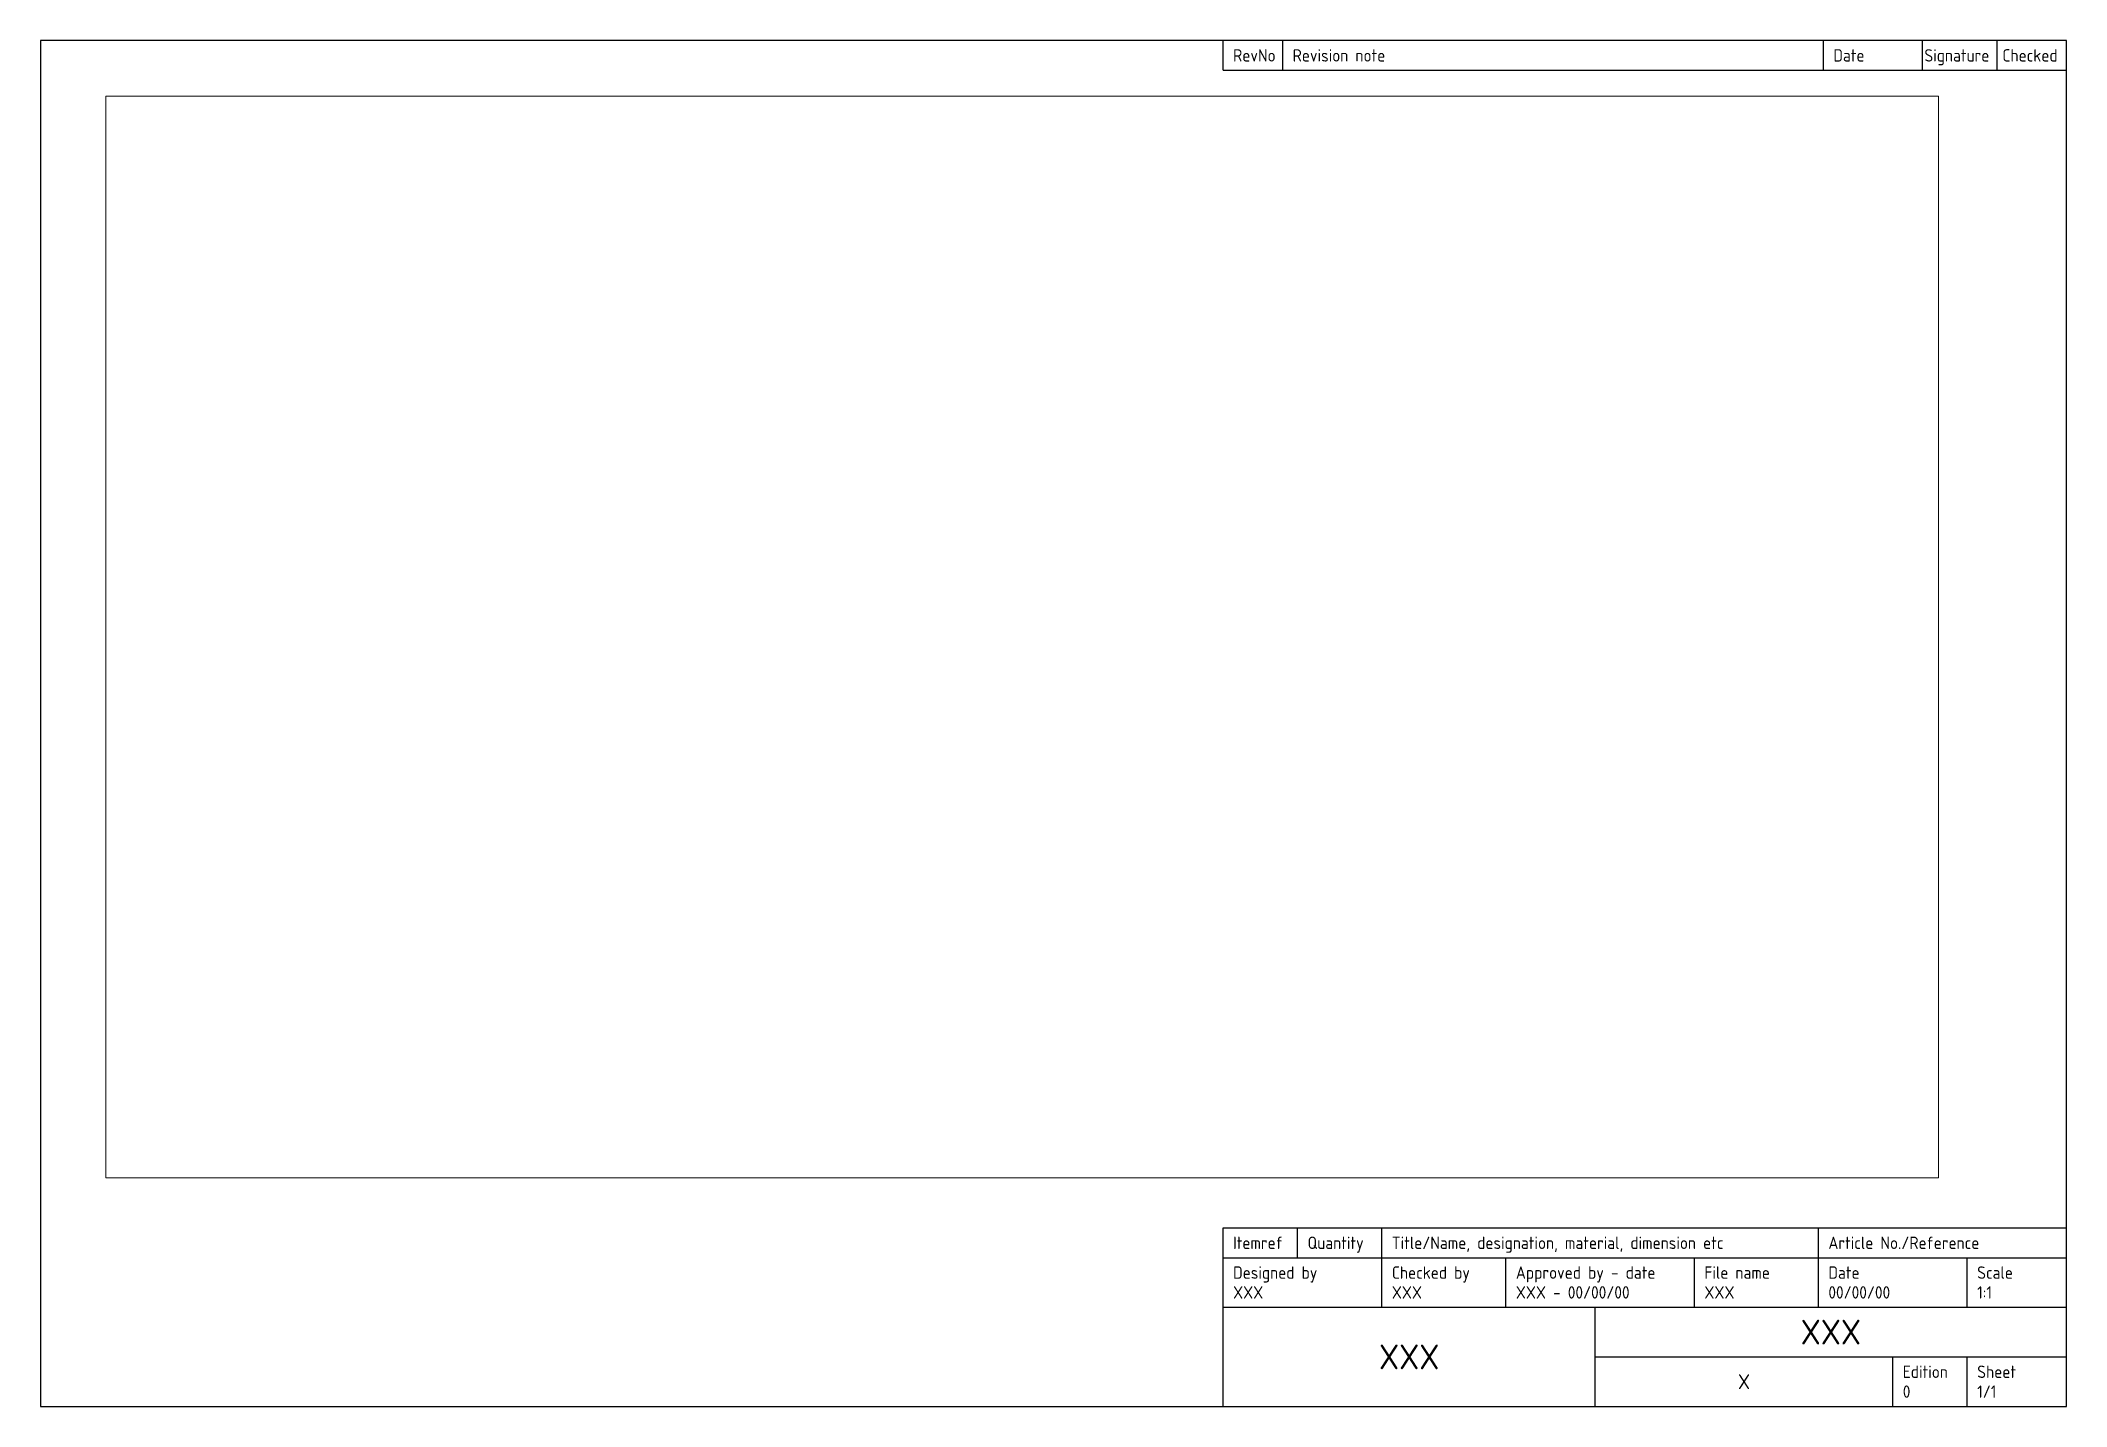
# Paper-space layout 'ISO A3' of a CAD drawing. Header units: millimetres. Extents: x 0 to 408, y 0 to 275.
import ezdxf
from ezdxf.enums import TextEntityAlignment as Align

# ---------------------------------------------------------------- set-up
doc = ezdxf.new("R2010")
doc.units = ezdxf.units.MM
for name, color, linetype in [('FRAME 025', 7, 'Continuous'), ('FRAME 050', 6, 'Continuous'), ('FRAME 070', 5, 'Continuous')]:
    doc.layers.add(name, color=color, linetype=linetype)
doc.layers.add('Part', color=7, linetype='Continuous', lineweight=50)
doc.layers.add('Viewports', color=8, linetype='Continuous', plot=False)
doc.styles.add('ISO Proportional', font='isocp')

# ---------------------------------------------------------------- blocks, each defined once
blk = doc.blocks.new('ISO A3 title block')
at = {"layer": 'FRAME 070'}
for p, q in [((0, 275.41), (0, 0)), ((408.41, 275.41), (0, 275.41)), ((238.41, 269.41), (238.41, 275.41)), ((250.41, 269.41), (250.41, 275.41)), ((359.41, 269.41), (359.41, 275.41)), ((379.41, 269.41), (379.41, 275.41)), ((394.41, 269.41), (394.41, 275.41)), ((408.41, 0), (408.41, 275.41)), ((238.41, 269.41), (408.41, 269.41)), ((238.41, 30), (238.41, 36)), ((238.41, 36), (408.41, 36)), ((253.41, 30), (253.41, 36)), ((270.41, 30), (270.41, 36)), ((358.41, 30), (358.41, 36)), ((238.41, 0), (238.41, 30)), ((238.41, 30), (408.41, 30)), ((270.41, 20), (270.41, 30)), ((295.41, 20), (295.41, 30)), ((333.41, 20), (333.41, 30)), ((358.41, 20), (358.41, 30)), ((388.41, 20), (388.41, 30)), ((238.41, 20), (408.41, 20)), ((313.41, 0), (313.41, 20)), ((313.41, 10), (408.41, 10)), ((373.41, 0), (373.41, 10)), ((388.41, 0), (388.41, 10)), ((0, 0), (408.41, 0))]:
    blk.add_line(p, q, dxfattribs=at)
at = {"layer": 'FRAME 025', "style": 'ISO Proportional'}
for s, p in [('RevNo', (240.41, 272.41)), ('Revision note', (252.41, 272.41)), ('Date', (361.41, 272.41)), ('Signature', (379.77, 272.41)), ('Checked', (395.49, 272.41)), ('Itemref', (240.41, 33)), ('Quantity', (255.41, 33)), ('Title/Name, designation, material, dimension etc', (272.41, 33)), ('Article No./Reference', (360.41, 33)), ('Designed by', (240.41, 27)), ('Checked by', (272.41, 27)), ('Approved by - date', (297.41, 27)), ('File name', (335.41, 27)), ('Date', (360.41, 27)), ('Scale', (390.41, 27)), ('Edition', (375.41, 7)), ('Sheet', (390.41, 7))]:
    blk.add_text(s, height=2.5, dxfattribs=at).set_placement(p, align=Align.MIDDLE_LEFT)
at = {"layer": 'FRAME 025', "style": 'ISO Proportional', "flags": 8}
for tag, p in [('DESIGNED_BY', (240.41, 23)), ('CHECKED_BY', (272.41, 23)), ('APPROVED_BY_DATE', (297.41, 23)), ('FILENAME', (335.41, 23)), ('DATE', (360.41, 23)), ('SCALE', (390.41, 23)), ('EDITION', (375.41, 3)), ('SHEET', (390.41, 3))]:
    blk.add_attdef(tag, text='', height=2.5, dxfattribs=at).set_placement(p, align=Align.MIDDLE_LEFT)
at = {"layer": 'FRAME 050', "style": 'ISO Proportional', "flags": 8}
for tag, height, p in [('TITLE', 5, (360.91, 15)), ('OWNER', 5, (275.91, 10)), ('DRAWING_NUMBER', 3, (343.41, 5))]:
    blk.add_attdef(tag, text='', height=height, dxfattribs=at).set_placement(p, align=Align.MIDDLE)

psp = doc.layouts.new('ISO A3')

# ---------------------------------------------------------------- block references
at = {"layer": 'Part'}
ref = psp.add_blockref('ISO A3 title block', (0, 0), dxfattribs=at)
ref.add_attrib('SHEET', '1/1', dxfattribs={"layer": 'FRAME 025', "height": 2.5, "style": 'ISO Proportional'}).set_placement((390.41, 3), align=Align.MIDDLE_LEFT)
ref.add_attrib('EDITION', '0', dxfattribs={"layer": 'FRAME 025', "height": 2.5, "style": 'ISO Proportional'}).set_placement((375.41, 3), align=Align.MIDDLE_LEFT)
ref.add_attrib('SCALE', '1:1', dxfattribs={"layer": 'FRAME 025', "height": 2.5, "style": 'ISO Proportional'}).set_placement((390.41, 23), align=Align.MIDDLE_LEFT)
ref.add_attrib('TITLE', 'XXX', dxfattribs={"layer": 'FRAME 050', "height": 5, "style": 'ISO Proportional'}).set_placement((360.91, 15), align=Align.MIDDLE)
ref.add_attrib('DATE', '00/00/00', dxfattribs={"layer": 'FRAME 025', "height": 2.5, "style": 'ISO Proportional'}).set_placement((360.41, 23), align=Align.MIDDLE_LEFT)
ref.add_attrib('APPROVED_BY_DATE', 'XXX - 00/00/00', dxfattribs={"layer": 'FRAME 025', "height": 2.5, "style": 'ISO Proportional'}).set_placement((297.41, 23), align=Align.MIDDLE_LEFT)
ref.add_attrib('DESIGNED_BY', 'XXX', dxfattribs={"layer": 'FRAME 025', "height": 2.5, "style": 'ISO Proportional'}).set_placement((240.41, 23), align=Align.MIDDLE_LEFT)
ref.add_attrib('CHECKED_BY', 'XXX', dxfattribs={"layer": 'FRAME 025', "height": 2.5, "style": 'ISO Proportional'}).set_placement((272.41, 23), align=Align.MIDDLE_LEFT)
ref.add_attrib('OWNER', 'XXX', dxfattribs={"layer": 'FRAME 050', "height": 5, "style": 'ISO Proportional'}).set_placement((275.91, 10), align=Align.MIDDLE)
ref.add_attrib('DRAWING_NUMBER', 'X', dxfattribs={"layer": 'FRAME 050', "height": 3, "style": 'ISO Proportional'}).set_placement((343.41, 5), align=Align.MIDDLE)
ref.add_attrib('FILENAME', 'XXX', dxfattribs={"layer": 'FRAME 025', "height": 2.5, "style": 'ISO Proportional'}).set_placement((335.41, 23), align=Align.MIDDLE_LEFT)

# ---------------------------------------------------------------- viewports
at = {"layer": 'Viewports'}
psp.add_viewport(center=(197.91, 155.16), size=(369.46, 218.0694), view_center_point=(351.65, 227.36), view_height=2180.6941, dxfattribs=at)

doc.saveas('drawing.dxf')
